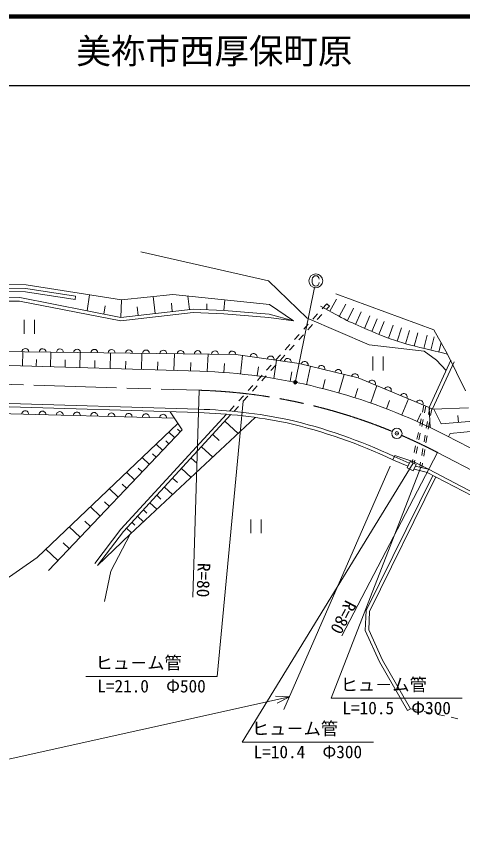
# Model space of a CAD drawing. Units: millimetres, scale not verified. Extents: x 40000 to 680000, y 20000 to 380000.
# Drawn here: x 396334 to 460986, y 260124 to 380000 of the extents above; entities that cross this region are included whole.
import ezdxf
from ezdxf.enums import TextEntityAlignment as Align

# ---------------------------------------------------------------- set-up
doc = ezdxf.new("R2010")
doc.units = ezdxf.units.MM
doc.header["$LTSCALE"] = 1000
doc.header["$PDMODE"] = 32
doc.header["$PDSIZE"] = 500
doc.linetypes.add('CHAIN', pattern=[18.5, 12, -1.5, 3.5, -1.5])
for name, color, linetype, lineweight in [('M-BGD', 7, 'Continuous', 13), ('M-BMK', 2, 'CHAIN', 13), ('M-BMK-SRVR', 3, 'Continuous', 13), ('M-STR-HTXT', 7, 'Continuous', 13), ('M-STR-STRC', 7, 'Continuous', 13), ('M-TTL', 2, 'Continuous', 140), ('M-TTL-LINE', 7, 'Continuous', 25)]:
    doc.layers.add(name, color=color, linetype=linetype, lineweight=lineweight)
doc.layers.add('M-TTL-TXT', color=7, linetype='Continuous')
doc.styles.add('ＭＳ ゴシック', font='')
doc.styles.get('ＭＳ ゴシック').set_extended_font_data('MS Gothic')

msp = doc.modelspace()

# ---------------------------------------------------------------- linework, layer by layer
at = {"layer": 'M-BGD'}
for p, q in [((414335, 345902), (432885, 341699)), ((432885, 341699), (438490, 336263)), ((378076, 340858), (397685, 340585)), ((378497, 341353), (397727, 341084)), ((397685, 340585), (404897, 339460)), ((397727, 341084), (411561, 338926)), ((378036, 340359), (397642, 340086)), ((397642, 340086), (404820, 338966)), ((404897, 339460), (404820, 338966)), ((406918, 339650), (406559, 337349)), ((418999, 339681), (411561, 338926)), ((416435, 336956), (416159, 339392)), ((433027, 338279), (418999, 339681)), ((421403, 337519), (421183, 339462)), ((456853, 334577), (442604, 339819)), ((377686, 339222), (396806, 339249)), ((378200, 338723), (396758, 338749)), ((396758, 338749), (411447, 335887)), ((396806, 339249), (411467, 336393)), ((409200, 338068), (409013, 336871)), ((411467, 336393), (411561, 338926)), ((418919, 337238), (418783, 338441)), ((423903, 337495), (423938, 338340)), ((426401, 337392), (426521, 338929)), ((436504, 335881), (433027, 338279)), ((440653, 337627), (441325, 338368)), ((441325, 338368), (441695, 338032)), ((441766, 337268), (442738, 339016)), ((443127, 336526), (444065, 338292)), ((411447, 335887), (421941, 337077)), ((411467, 336393), (421924, 337578)), ((413951, 336674), (413811, 337907)), ((421924, 337578), (426424, 337390)), ((421941, 337077), (426394, 336891)), ((426394, 336891), (432934, 336379)), ((426424, 337390), (432973, 336878)), ((432973, 336878), (436504, 335881)), ((439310, 336145), (439982, 336886)), ((441276, 337569), (441695, 338032)), ((444317, 335915), (445203, 337708)), ((445482, 335362), (446313, 337181)), ((397424, 336011), (397424, 334011)), ((398924, 336011), (398924, 334011)), ((432934, 336379), (436504, 335881)), ((438490, 336263), (447457, 332395)), ((439933, 336087), (440604, 336828)), ((446773, 334792), (447564, 336629)), ((447858, 334331), (448629, 336177)), ((448875, 333913), (449619, 335770)), ((437967, 334663), (438639, 335404)), ((438589, 334605), (439261, 335346)), ((450250, 333386), (450936, 335265)), ((451511, 332950), (452130, 334852)), ((452736, 332575), (453291, 334497)), ((458823, 331058), (456853, 334577)), ((436624, 333181), (437295, 333922)), ((437246, 333124), (437918, 333865)), ((454003, 332229), (454507, 334165)), ((455388, 331882), (455862, 333825)), ((456415, 331634), (456881, 333579)), ((435281, 331700), (435952, 332441)), ((435903, 331642), (436575, 332383)), ((447457, 332395), (455415, 331499)), ((457553, 331363), (457882, 332740)), ((428115, 330997), (380217, 331591)), ((397177, 329354), (397239, 331380)), ((401265, 329230), (401329, 331329)), ((405501, 329102), (405567, 331277)), ((409890, 328968), (409958, 331222)), ((414438, 328830), (414509, 331166)), ((419151, 328687), (419224, 331107)), ((423991, 328533), (424100, 331047)), ((437304, 329711), (428115, 330997)), ((428820, 328180), (429095, 330860)), ((433938, 330218), (434609, 330959)), ((434560, 330160), (435232, 330901)), ((455415, 331499), (457224, 330207)), ((458823, 331058), (461434, 325729)), ((380415, 329864), (422896, 328574)), ((399203, 329293), (399234, 330305)), ((403364, 329166), (403396, 330216)), ((407676, 329035), (407709, 330123)), ((412144, 328900), (412178, 330027)), ((416773, 328759), (416809, 329927)), ((421571, 328614), (421608, 329824)), ((426408, 328392), (426504, 329704)), ((433620, 327546), (434045, 330167)), ((445885, 327611), (437304, 329711)), ((447980, 330705), (447980, 328705)), ((449480, 330705), (449480, 328705)), ((456166, 323317), (459305, 330174)), ((456620, 323109), (459760, 329966)), ((457224, 330207), (458615, 328666)), ((431225, 327898), (431398, 329206)), ((432594, 328736), (433266, 329477)), ((433217, 328678), (433888, 329419)), ((436005, 327124), (436264, 328472)), ((438375, 326632), (438970, 329303)), ((431251, 327254), (431923, 327995)), ((431874, 327196), (432545, 327937)), ((440731, 326071), (441065, 327390)), ((443069, 325442), (443830, 328114)), ((456166, 323317), (445885, 327611)), ((429908, 325772), (430580, 326513)), ((430530, 325714), (431202, 326455)), ((445387, 324744), (445818, 326101)), ((447684, 323978), (448563, 326492)), ((422812, 325825), (421902, 295839)), ((428565, 324290), (429236, 325031)), ((429187, 324232), (429859, 324973)), ((380200, 323868), (422714, 322576)), ((380215, 324367), (422729, 323076)), ((449958, 323146), (450414, 324338)), ((452207, 322248), (453173, 324567)), ((419217, 321799), (378083, 322857)), ((420352, 320065), (418627, 322700)), ((427222, 322808), (427893, 323549)), ((427844, 322751), (428516, 323491)), ((455390, 323641), (455191, 322661)), ((455672, 323523), (455473, 322543)), ((456247, 323280), (456080, 322294)), ((456166, 323317), (456311, 320406)), ((456166, 323317), (456686, 323079)), ((456530, 323150), (456363, 322164)), ((456686, 323079), (461858, 323273)), ((457899, 320935), (456830, 323084)), ((426794, 322343), (411477, 305689)), ((427423, 322288), (411861, 305368)), ((412799, 304944), (430944, 321882)), ((426539, 321328), (428459, 319562)), ((454428, 321284), (454952, 322445)), ((454992, 321681), (454793, 320701)), ((455274, 321563), (455075, 320583)), ((455914, 321308), (455747, 320322)), ((464271, 321481), (457899, 320935)), ((460390, 321149), (460302, 322180)), ((399336, 301597), (419743, 320996)), ((420091, 319790), (419666, 320195)), ((456196, 321178), (456029, 320192)), ((456311, 320406), (458628, 319256)), ((420352, 320065), (400967, 299715)), ((419281, 318940), (418431, 319750)), ((424773, 319408), (425733, 318525)), ((454594, 319721), (454394, 318741)), ((454876, 319603), (454676, 318623)), ((455580, 319336), (455414, 318350)), ((455863, 319206), (455696, 318220)), ((458628, 319256), (479926, 308278)), ((458980, 319075), (459227, 319553)), ((459227, 319553), (463155, 319964)), ((417533, 317105), (416592, 318002)), ((418430, 318046), (417959, 318494)), ((454195, 317761), (453996, 316781)), ((416590, 316115), (416069, 316612)), ((423143, 317634), (424780, 316128)), ((457352, 316808), (443489, 290203)), ((454477, 317643), (454278, 316663)), ((455247, 317364), (455080, 316378)), ((455529, 317234), (455363, 316248)), ((415598, 315074), (414556, 316066)), ((421636, 315997), (422455, 315243)), ((451170, 316385), (450890, 315743)), ((450890, 315743), (453054, 314799)), ((451090, 316201), (453271, 315249)), ((451170, 316385), (453923, 315451)), ((453388, 315491), (452953, 314591)), ((453388, 315491), (454288, 315057)), ((453797, 315801), (453703, 315339)), ((453923, 315451), (456079, 314365)), ((454079, 315683), (453982, 315205)), ((454914, 315392), (454794, 314687)), ((414554, 313978), (413977, 314527)), ((420245, 314484), (421642, 313199)), ((452953, 314591), (453854, 314156)), ((454288, 315057), (453854, 314156)), ((455904, 313901), (453960, 314377)), ((456023, 314387), (454182, 314837)), ((455196, 315262), (455087, 314616)), ((456079, 314365), (477380, 303227)), ((413456, 312825), (412302, 313923)), ((418960, 313086), (419658, 312444)), ((456681, 313487), (447002, 293875)), ((457124, 313255), (447497, 293749)), ((455848, 313922), (477152, 302782)), ((412300, 311611), (411661, 312219)), ((417773, 311796), (418965, 310700)), ((411083, 310335), (409807, 311551)), ((416677, 310604), (417273, 310056)), ((409804, 308991), (409097, 309664)), ((415664, 309503), (416681, 308568)), ((408457, 307578), (407044, 308924)), ((414729, 308486), (415237, 308019)), ((413865, 307547), (414733, 306749)), ((430306, 307090), (430306, 305090)), ((431806, 307090), (431806, 305090)), ((405550, 304526), (403985, 306016)), ((407041, 306090), (406258, 306836)), ((411477, 305689), (407684, 300698)), ((412269, 305812), (413004, 305136)), ((413067, 306680), (413501, 306281)), ((411861, 305368), (408082, 300395)), ((408082, 300395), (412799, 304944)), ((412799, 304944), (410002, 299595)), ((403981, 302879), (403115, 303704)), ((402331, 301147), (400598, 302797)), ((394220, 297992), (399336, 301597)), ((410002, 299595), (409085, 295199)), ((447002, 293875), (446885, 291008)), ((447497, 293749), (447389, 291108)), ((446885, 291008), (448966, 286478)), ((447389, 291108), (449411, 286707)), ((449411, 286707), (453465, 279642)), ((448966, 286478), (453031, 279393)), ((453465, 279642), (453031, 279393)), ((453465, 279642), (454444, 279437)), ((455423, 279233), (456402, 279029)), ((457381, 278824), (458360, 278620)), ((459338, 278416), (460317, 278211))]:
    msp.add_line(p, q, dxfattribs=at)
for centre, radius, start, end in [((397617, 331375), 500, 359.2901, 179.2901), ((400117, 331344), 500, 359.2901, 179.2901), ((402617, 331313), 500, 359.2901, 179.2901), ((405117, 331282), 500, 359.2901, 179.2901), ((407617, 331251), 500, 359.2901, 179.2901), ((410116, 331220), 500, 359.2901, 179.2901), ((412616, 331189), 500, 359.2901, 179.2901), ((415116, 331158), 500, 359.2901, 179.2901), ((417616, 331127), 500, 359.2901, 179.2901), ((420116, 331096), 500, 359.2901, 179.2901), ((422615, 331065), 500, 359.2901, 179.2901), ((425115, 331034), 500, 359.2901, 179.2901), ((427615, 331003), 500, 359.2901, 179.2901), ((430702, 330635), 500, 352.03243, 172.03243), ((433178, 330289), 500, 352.03243, 172.03243), ((435654, 329942), 500, 352.03243, 172.03243), ((438114, 329513), 500, 346.24682, 166.24682), ((420384, 245862), 82750, 64.26773, 88.26036), ((440542, 328918), 500, 346.24682, 166.24682), ((442971, 328324), 500, 346.24682, 166.24682), ((445399, 327730), 500, 346.24682, 166.24682), ((447861, 326785), 500, 337.3318, 157.3318), ((450168, 325822), 500, 337.3318, 157.3318), ((452475, 324858), 500, 337.3318, 157.3318), ((454782, 323895), 500, 337.3318, 157.3318), ((397593, 322355), 500, 358.52704, 178.52704), ((400092, 322291), 500, 358.52704, 178.52704), ((402592, 322226), 500, 358.52704, 178.52704), ((405091, 322162), 500, 358.52704, 178.52704), ((407590, 322098), 500, 358.52704, 178.52704), ((410089, 322034), 500, 358.52704, 178.52704), ((412588, 321969), 500, 358.52704, 178.52704), ((420384, 245862), 76750, 78.59165, 88.26036), ((420384, 245862), 77250, 78.59165, 88.26036), ((415087, 321905), 500, 358.52704, 178.52704), ((417587, 321841), 500, 358.52704, 178.52704), ((418159, 246638), 76964, 64.66705, 76.85361), ((418159, 246638), 76464, 64.66705, 76.85361)]:
    msp.add_arc(centre, radius, start, end, dxfattribs=at)
msp.add_open_spline([(458823, 331058), (453635, 332308), (451927, 332618), (447776, 334366), (444819, 335610), (443728, 336148), (440423, 338025)], degree=3, knots=[0, 0, 0, 0, 1, 1, 1, 2, 2, 2, 2], dxfattribs=at)
at = {"layer": 'M-BMK'}
for p, q in [((380332, 327115), (422812, 325825)), ((457352, 316808), (478636, 305717))]:
    msp.add_line(p, q, dxfattribs=at)
for start, end in [(67.6698, 88.26036), (62.47716, 66.5955)]:
    msp.add_arc((420384, 245862), 80000, start, end, dxfattribs=at)
at = {"layer": 'M-BMK-SRVR'}
msp.add_circle((451472, 319574), 750, dxfattribs=at)
msp.add_point((451472, 319574), dxfattribs=at)
at = {"layer": 'M-STR-HTXT'}
for p, q in [((425405, 284348), (429187, 324232)), ((429068, 274816), (453838, 315274)), ((435092, 279554), (450490, 314827)), ((454928, 314655), (441947, 281181)), ((406405, 284348), (425405, 284348)), ((435892, 281387), (340159, 260124)), ((435892, 281387), (433894, 281473)), ((434119, 280463), (435892, 281387)), ((441947, 281181), (460947, 281181)), ((429068, 274816), (448068, 274816))]:
    msp.add_line(p, q, dxfattribs=at)
at = {"layer": 'M-STR-STRC'}
for p, q in [((439219, 341930), (439219, 341430)), ((436781, 327124), (439521, 340700))]:
    msp.add_line(p, q, dxfattribs=at)
for centre, radius in [((439719, 341680), 1000), ((436752, 326977), 150), ((436752, 326977), 120), ((436752, 326977), 90), ((436752, 326977), 60), ((436752, 326977), 30)]:
    msp.add_circle(centre, radius, dxfattribs=at)
for centre, start, end in [((439719, 341930), 0, 180), ((439719, 341430), 180, 0)]:
    msp.add_arc(centre, 500, start, end, dxfattribs=at)
msp.add_point((436752, 326977), dxfattribs=at)
at = {"layer": 'M-TTL'}
msp.add_line((680000, 380000), (40000, 380000), dxfattribs=at)
at = {"layer": 'M-TTL-LINE'}
msp.add_line((40000, 370000), (680000, 370000), dxfattribs=at)

# ---------------------------------------------------------------- texts
at = {"layer": 'M-BGD', "style": 'ＭＳ ゴシック'}
for rotation, p in [(268.26, (422053, 300836)), (242.477, (443582, 295792))]:
    msp.add_text('R=80', height=1833, rotation=rotation, dxfattribs=at).set_placement(p, align=Align.BOTTOM_LEFT)
at = {"layer": 'M-STR-HTXT', "style": 'ＭＳ ゴシック'}
for p in [(407780, 284848), (443322, 281681), (430443, 275316)]:
    msp.add_text('ヒュ－ム管', height=1833, dxfattribs=at).set_placement(p, align=Align.BOTTOM_LEFT)
for s, p in [('L=21.0\u3000Φ500', (415905, 283848)), ('L=10.5\u3000Φ300', (451447, 280681)), ('L=10.4\u3000Φ300', (438568, 274316))]:
    msp.add_text(s, height=1833, dxfattribs=at).set_placement(p, align=Align.TOP_CENTER)
at = {"layer": 'M-TTL-TXT', "style": 'ＭＳ ゴシック'}
msp.add_text('美祢市西厚保町原', height=3666, dxfattribs=at).set_placement((405024, 375000), align=Align.MIDDLE_LEFT)

doc.saveas('drawing.dxf')
